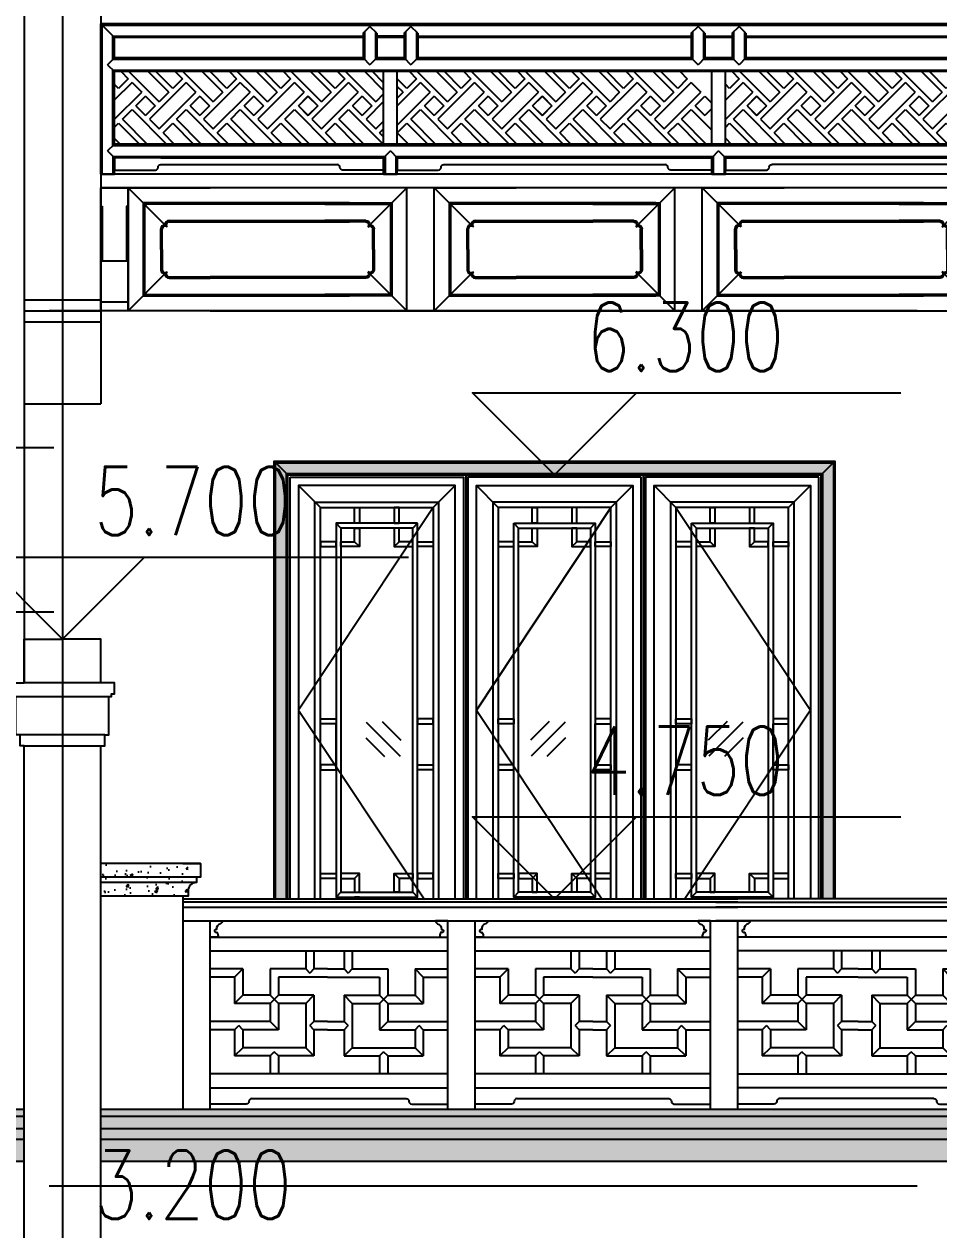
# Model space of a CAD drawing. Extents: x 296441 to 853063, y 459050 to 1117990.
# Drawn here: x 648758 to 652104, y 1086458 to 1090867 of the extents above; entities that cross this region are included whole.
import ezdxf
from ezdxf.xclip import XClip

# ---------------------------------------------------------------- set-up
doc = ezdxf.new("R2010")
doc.units = 0
doc.header["$LTSCALE"] = 1000
doc.header["$XCLIPFRAME"] = 0
for name, pattern in [('CENTER-1', [10, 6.25, -1.25, 1.25, -1.25]), ('CENTER2', [28.575, 19.05, -3.175, 3.175, -3.175]), ('E1-ELEV-S$0$HIDDEN2', [4.7625, 3.175, -1.5875])]:
    doc.linetypes.add(name, pattern=pattern)
for name, color, linetype in [('1.5铝板', 3, 'Continuous'), ('95', 95, 'Continuous'), ('B-ELEV-S02$0$A-ELEV-MEDM', 4, 'Continuous'), ('B-ELEV-S02$0$A-ELEV-THIN', 144, 'Continuous'), ('B-ELEV-S02$0$A-ELEV-THIN-GRAY', 252, 'Continuous'), ('B-ELEV-S02$0$！！！修改标记', 2, 'Continuous'), ('E1-ELEV-S$0$01-ELEV-ALL$0$A-ELEV-MEDM-HEVY', 2, 'Continuous'), ('E1-ELEV-S$0$A B-ELEV-S-zhongjiantao-1F$0$A-ELEV-MEDM-HEVY', 2, 'Continuous'), ('E1-ELEV-S$0$A-ELEV-HDDN', 161, 'E1-ELEV-S$0$HIDDEN2'), ('E1-ELEV-S$0$A-ELEV-HEVY', 2, 'Continuous'), ('E1-ELEV-S$0$A-ELEV-MEDM', 4, 'Continuous'), ('E1-ELEV-S$0$A-ELEV-THIN', 144, 'Continuous'), ('E1-ELEV-S$0$A-ELEV-THIN-GRAY', 252, 'Continuous'), ('E1-ELEV-S$0$A-ELEV-XTHIN', 5, 'Continuous'), ('E1-ELEV-S$0$WALL-TYPE-DETL-W$0$A-ELEV-MEDM', 4, 'Continuous'), ('E1-TEXT-S$0$A-ANNO-LEVL', 3, 'Continuous'), ('E1-TEXT-S$0$A-ANNO-LEVL-TEXT', 255, 'Continuous'), ('G-GRID', 8, 'CENTER2'), ('G-XREF', 2, 'Continuous'), ('ZT1_通用--填充---PM、LM、DY、JD', 8, 'Continuous'), ('主框线', 4, 'Continuous'), ('副框内口线', 6, 'Continuous'), ('花格栅', 6, 'Continuous'), ('铝合金花格条', 5, 'Continuous')]:
    doc.layers.add(name, color=color, linetype=linetype)
doc.styles.add('E1-TEXT-S$0$GOA_01_thin_0.75', font='romans.shx', dxfattribs={"width": 0.75, "bigfont": 'hzdx.shx'})

# ---------------------------------------------------------------- blocks, each defined once
blk = doc.blocks.new('*U1403')
at = {"layer": 'E1-ELEV-S$0$A-ELEV-HEVY'}
for p, q in [((140, 340), (-140, 340)), ((-140, 110), (140, 110))]:
    blk.add_line(p, q, dxfattribs=at)
for points in [[(-140, -2000), (-140, 110), (-155, 110), (-155, 150), (-170, 150), (-170, 290), (-180, 290), (-180, 300), (-190, 300), (-190, 340), (-140, 340), (-140, 500), (0, 500)], [(140, -2000), (140, 110), (155, 110), (155, 150), (170, 150), (170, 290), (180, 290), (180, 300), (190, 300), (190, 340), (140, 340), (140, 500), (0, 500)]]:
    blk.add_lwpolyline(points, dxfattribs=at)
at = {"layer": 'E1-ELEV-S$0$A-ELEV-XTHIN'}
for p, q in [((-170, 290), (170, 290)), ((155, 150), (-155, 150))]:
    blk.add_line(p, q, dxfattribs=at)
blk = doc.blocks.new('E1-ELEV-S$0$cxdg')
at = {"layer": 'E1-ELEV-S$0$01-ELEV-ALL$0$A-ELEV-MEDM-HEVY', "ltscale": 0.01}
blk.add_lwpolyline([(0, 0), (65, 0), (65, -50), (50, -50), (50, -70, 0.414214), (20, -100), (20, -120), (0, -120)], format="xyb", dxfattribs=at)
blk = doc.blocks.new('E1-ELEV-S$0$WALL-TYPE-DETL-W$0$石雕饰1A-E1')
at = {"layer": 'E1-ELEV-S$0$WALL-TYPE-DETL-W$0$A-ELEV-MEDM'}
blk.add_lwpolyline([(0, 130), (-97.2, 130, 0.322993), (-82.6, 106.9, -0.379189), (-51.1, 61.9, -1.529792), (-52.9, 38.9, 0.173833), (-64, 12, 0.297704), (-56.2, 0), (0, 0)], format="xyb", close=True, dxfattribs=at)
blk = doc.blocks.new('E1-ELEV-S$0$xfhbn')
at = {"layer": 'E1-ELEV-S$0$A-ELEV-MEDM'}
for p, q in [((-103, 770), (-1163, 770)), ((-103, 690), (-1163, 690)), ((-1163, 0), (-1163, 690)), ((-1063, 0), (-1063, 690)), ((-203, 130), (-203, 690)), ((-203, 0), (-203, 690)), ((-103, 0), (-103, 690)), ((-203, 630), (-1063, 630)), ((-203, 580), (-1063, 580)), ((-1063, 130), (-203, 130)), ((-203, 80), (-1063, 80))]:
    blk.add_line(p, q, dxfattribs=at)
at = {"layer": 'E1-ELEV-S$0$A-ELEV-THIN', "ltscale": 0.1}
for p, q in [((-103, 740), (-1163, 740)), ((-713, 580), (-713, 514)), ((-683, 580), (-683, 514)), ((-583, 580), (-583, 514)), ((-553, 580), (-553, 514)), ((-943, 514), (-1063, 514)), ((-973, 484), (-943, 514)), ((-943, 514), (-943, 418)), ((-713, 514), (-843, 514)), ((-843, 514), (-843, 418)), ((-713, 514), (-698, 499)), ((-683, 514), (-698, 499)), ((-633, 514), (-683, 514)), ((-633, 514), (-583, 514)), ((-583, 514), (-568, 499)), ((-553, 514), (-568, 499)), ((-553, 514), (-423, 514)), ((-423, 514), (-423, 418)), ((-323, 514), (-203, 514)), ((-323, 514), (-323, 418)), ((-293, 484), (-323, 514)), ((-973, 484), (-1063, 484)), ((-973, 484), (-973, 388)), ((-633, 484), (-813, 484)), ((-633, 484), (-813, 484)), ((-813, 484), (-813, 418)), ((-633, 484), (-453, 484)), ((-633, 484), (-453, 484)), ((-453, 484), (-453, 418)), ((-293, 484), (-203, 484)), ((-293, 484), (-293, 388)), ((-943, 418), (-973, 388)), ((-843, 418), (-943, 418)), ((-843, 388), (-813, 418)), ((-843, 418), (-813, 388)), ((-683, 418), (-813, 418)), ((-713, 388), (-683, 418)), ((-683, 418), (-683, 322)), ((-583, 418), (-453, 418)), ((-583, 418), (-583, 322)), ((-553, 388), (-583, 418)), ((-423, 388), (-453, 418)), ((-423, 418), (-453, 388)), ((-423, 418), (-323, 418)), ((-323, 418), (-293, 388)), ((-843, 388), (-973, 388)), ((-843, 388), (-843, 322)), ((-713, 388), (-813, 388)), ((-813, 388), (-813, 292)), ((-713, 388), (-713, 226)), ((-553, 388), (-453, 388)), ((-553, 388), (-553, 226)), ((-453, 388), (-453, 292)), ((-423, 388), (-293, 388)), ((-423, 388), (-423, 322)), ((-843, 322), (-1063, 322)), ((-843, 322), (-813, 292)), ((-683, 322), (-698, 307)), ((-633, 322), (-683, 322)), ((-633, 322), (-683, 322)), ((-633, 322), (-583, 322)), ((-633, 322), (-583, 322)), ((-583, 322), (-568, 307)), ((-423, 322), (-453, 292)), ((-423, 322), (-203, 322)), ((-973, 292), (-1063, 292)), ((-973, 292), (-958, 307)), ((-973, 292), (-973, 196)), ((-943, 292), (-958, 307)), ((-813, 292), (-943, 292)), ((-943, 292), (-943, 226)), ((-683, 292), (-698, 307)), ((-633, 292), (-683, 292)), ((-633, 292), (-683, 292)), ((-683, 292), (-683, 196)), ((-633, 292), (-583, 292)), ((-633, 292), (-583, 292)), ((-583, 292), (-568, 307)), ((-583, 292), (-583, 196)), ((-453, 292), (-323, 292)), ((-323, 292), (-308, 307)), ((-323, 292), (-323, 226)), ((-293, 292), (-308, 307)), ((-293, 292), (-203, 292)), ((-293, 292), (-293, 196)), ((-973, 196), (-943, 226)), ((-713, 226), (-943, 226)), ((-713, 226), (-683, 196)), ((-553, 226), (-583, 196)), ((-553, 226), (-323, 226)), ((-293, 196), (-323, 226)), ((-843, 196), (-973, 196)), ((-843, 196), (-828, 211)), ((-843, 196), (-843, 130)), ((-813, 196), (-828, 211)), ((-683, 196), (-813, 196)), ((-813, 196), (-813, 130)), ((-583, 196), (-453, 196)), ((-453, 196), (-438, 211)), ((-453, 196), (-453, 130)), ((-423, 196), (-438, 211)), ((-423, 196), (-293, 196)), ((-423, 196), (-423, 130)), ((-355.5, 40), (-910.5, 40))]:
    blk.add_line(p, q, dxfattribs=at)
for points in [[(-910.5, 40, 0.414214), (-920.5, 30, -0.414214), (-930.5, 20), (-1063, 20), (-1063, 80)], [(-355.5, 40, -0.414214), (-345.5, 30, 0.414214), (-335.5, 20), (-203, 20), (-203, 80)]]:
    blk.add_lwpolyline(points, format="xyb", dxfattribs=at)
at = {"layer": 'E1-ELEV-S$0$A-ELEV-THIN-GRAY'}
blk.add_line((-1163, 757.8), (-103, 757.8), dxfattribs=at)
at = {"layer": 'E1-ELEV-S$0$WALL-TYPE-DETL-W$0$A-ELEV-MEDM', "yscale": 0.4615384615384616, "zscale": 0.4615384615384616}
for p, xscale in [((-1063, 630), -0.4615384615384616), ((-203, 630), 0.4615384615384616)]:
    blk.add_blockref('E1-ELEV-S$0$WALL-TYPE-DETL-W$0$石雕饰1A-E1', p, dxfattribs=dict(at, xscale=xscale))
blk = doc.blocks.new('*U1715')
at = {"layer": 'E1-ELEV-S$0$A-ELEV-MEDM'}
for p, q in [((-93, 770), (-1163, 770)), ((-93, 690), (-1163, 690)), ((-1163, 0), (-1163, 690)), ((-1063, 0), (-1063, 690)), ((-193, 130), (-193, 690)), ((-193, 0), (-193, 690)), ((-93, 0), (-93, 690)), ((-193, 630), (-1063, 630)), ((-193, 580), (-1063, 580)), ((-1063, 130), (-193, 130)), ((-193, 80), (-1063, 80))]:
    blk.add_line(p, q, dxfattribs=at)
at = {"layer": 'E1-ELEV-S$0$A-ELEV-THIN', "ltscale": 0.1}
for p, q in [((-93, 740), (-1163, 740)), ((-713, 580), (-713, 514)), ((-683, 580), (-683, 514)), ((-573, 580), (-573, 514)), ((-543, 580), (-543, 514)), ((-943, 514), (-1063, 514)), ((-973, 484), (-943, 514)), ((-943, 514), (-943, 418)), ((-713, 514), (-843, 514)), ((-843, 514), (-843, 418)), ((-713, 514), (-698, 499)), ((-683, 514), (-698, 499)), ((-623, 514), (-683, 514)), ((-623, 514), (-573, 514)), ((-573, 514), (-558, 499)), ((-543, 514), (-558, 499)), ((-543, 514), (-413, 514)), ((-413, 514), (-413, 418)), ((-313, 514), (-193, 514)), ((-313, 514), (-313, 418)), ((-283, 484), (-313, 514)), ((-973, 484), (-1063, 484)), ((-973, 484), (-973, 388)), ((-623, 484), (-813, 484)), ((-623, 484), (-813, 484)), ((-813, 484), (-813, 418)), ((-623, 484), (-443, 484)), ((-623, 484), (-443, 484)), ((-443, 484), (-443, 418)), ((-283, 484), (-193, 484)), ((-283, 484), (-283, 388)), ((-943, 418), (-973, 388)), ((-843, 418), (-943, 418)), ((-843, 388), (-813, 418)), ((-843, 418), (-813, 388)), ((-683, 418), (-813, 418)), ((-713, 388), (-683, 418)), ((-683, 418), (-683, 322)), ((-573, 418), (-443, 418)), ((-573, 418), (-573, 322)), ((-543, 388), (-573, 418)), ((-413, 388), (-443, 418)), ((-413, 418), (-443, 388)), ((-413, 418), (-313, 418)), ((-313, 418), (-283, 388)), ((-843, 388), (-973, 388)), ((-843, 388), (-843, 322)), ((-713, 388), (-813, 388)), ((-813, 388), (-813, 292)), ((-713, 388), (-713, 226)), ((-543, 388), (-443, 388)), ((-543, 388), (-543, 226)), ((-443, 388), (-443, 292)), ((-413, 388), (-283, 388)), ((-413, 388), (-413, 322)), ((-843, 322), (-1063, 322)), ((-843, 322), (-813, 292)), ((-683, 322), (-698, 307)), ((-623, 322), (-683, 322)), ((-623, 322), (-683, 322)), ((-623, 322), (-573, 322)), ((-623, 322), (-573, 322)), ((-573, 322), (-558, 307)), ((-413, 322), (-443, 292)), ((-413, 322), (-193, 322)), ((-973, 292), (-1063, 292)), ((-973, 292), (-958, 307)), ((-973, 292), (-973, 196)), ((-943, 292), (-958, 307)), ((-813, 292), (-943, 292)), ((-943, 292), (-943, 226)), ((-683, 292), (-698, 307)), ((-623, 292), (-683, 292)), ((-623, 292), (-683, 292)), ((-683, 292), (-683, 196)), ((-623, 292), (-573, 292)), ((-623, 292), (-573, 292)), ((-573, 292), (-558, 307)), ((-573, 292), (-573, 196)), ((-443, 292), (-313, 292)), ((-313, 292), (-298, 307)), ((-313, 292), (-313, 226)), ((-283, 292), (-298, 307)), ((-283, 292), (-193, 292)), ((-283, 292), (-283, 196)), ((-973, 196), (-943, 226)), ((-713, 226), (-943, 226)), ((-713, 226), (-683, 196)), ((-543, 226), (-573, 196)), ((-543, 226), (-313, 226)), ((-283, 196), (-313, 226)), ((-843, 196), (-973, 196)), ((-843, 196), (-828, 211)), ((-843, 196), (-843, 130)), ((-813, 196), (-828, 211)), ((-683, 196), (-813, 196)), ((-813, 196), (-813, 130)), ((-573, 196), (-443, 196)), ((-443, 196), (-428, 211)), ((-443, 196), (-443, 130)), ((-413, 196), (-428, 211)), ((-413, 196), (-283, 196)), ((-413, 196), (-413, 130)), ((-345.5, 40), (-910.5, 40))]:
    blk.add_line(p, q, dxfattribs=at)
for points in [[(-910.5, 40, 0.414214), (-920.5, 30, -0.414214), (-930.5, 20), (-1063, 20), (-1063, 80)], [(-345.5, 40, -0.414214), (-335.5, 30, 0.414214), (-325.5, 20), (-193, 20), (-193, 80)]]:
    blk.add_lwpolyline(points, format="xyb", dxfattribs=at)
at = {"layer": 'E1-ELEV-S$0$A-ELEV-THIN-GRAY'}
blk.add_line((-1163, 757.8), (-93, 757.8), dxfattribs=at)
at = {"layer": 'E1-ELEV-S$0$WALL-TYPE-DETL-W$0$A-ELEV-MEDM', "yscale": 0.4615384615384616, "zscale": 0.4615384615384616}
for p, xscale in [((-1063, 630), -0.4615384615384616), ((-193, 630), 0.4615384615384616)]:
    blk.add_blockref('E1-ELEV-S$0$WALL-TYPE-DETL-W$0$石雕饰1A-E1', p, dxfattribs=dict(at, xscale=xscale))
blk = doc.blocks.new('*U1714')
at = {"layer": 'E1-ELEV-S$0$A-ELEV-MEDM'}
for p, q in [((-93, 770), (-1163, 770)), ((-93, 690), (-1163, 690)), ((-1163, 0), (-1163, 690)), ((-1063, 0), (-1063, 690)), ((-193, 130), (-193, 690)), ((-193, 0), (-193, 690)), ((-93, 0), (-93, 690)), ((-193, 630), (-1063, 630)), ((-193, 580), (-1063, 580)), ((-1063, 130), (-193, 130)), ((-193, 80), (-1063, 80))]:
    blk.add_line(p, q, dxfattribs=at)
at = {"layer": 'E1-ELEV-S$0$A-ELEV-THIN', "ltscale": 0.1}
for p, q in [((-93, 740), (-1163, 740)), ((-713, 580), (-713, 514)), ((-683, 580), (-683, 514)), ((-573, 580), (-573, 514)), ((-543, 580), (-543, 514)), ((-943, 514), (-1063, 514)), ((-973, 484), (-943, 514)), ((-943, 514), (-943, 418)), ((-713, 514), (-843, 514)), ((-843, 514), (-843, 418)), ((-713, 514), (-698, 499)), ((-683, 514), (-698, 499)), ((-623, 514), (-683, 514)), ((-623, 514), (-573, 514)), ((-573, 514), (-558, 499)), ((-543, 514), (-558, 499)), ((-543, 514), (-413, 514)), ((-413, 514), (-413, 418)), ((-313, 514), (-193, 514)), ((-313, 514), (-313, 418)), ((-283, 484), (-313, 514)), ((-973, 484), (-1063, 484)), ((-973, 484), (-973, 388)), ((-623, 484), (-813, 484)), ((-623, 484), (-813, 484)), ((-813, 484), (-813, 418)), ((-623, 484), (-443, 484)), ((-623, 484), (-443, 484)), ((-443, 484), (-443, 418)), ((-283, 484), (-193, 484)), ((-283, 484), (-283, 388)), ((-943, 418), (-973, 388)), ((-843, 418), (-943, 418)), ((-843, 388), (-813, 418)), ((-843, 418), (-813, 388)), ((-683, 418), (-813, 418)), ((-713, 388), (-683, 418)), ((-683, 418), (-683, 322)), ((-573, 418), (-443, 418)), ((-573, 418), (-573, 322)), ((-543, 388), (-573, 418)), ((-413, 388), (-443, 418)), ((-413, 418), (-443, 388)), ((-413, 418), (-313, 418)), ((-313, 418), (-283, 388)), ((-843, 388), (-973, 388)), ((-843, 388), (-843, 322)), ((-713, 388), (-813, 388)), ((-813, 388), (-813, 292)), ((-713, 388), (-713, 226)), ((-543, 388), (-443, 388)), ((-543, 388), (-543, 226)), ((-443, 388), (-443, 292)), ((-413, 388), (-283, 388)), ((-413, 388), (-413, 322)), ((-843, 322), (-1063, 322)), ((-843, 322), (-813, 292)), ((-683, 322), (-698, 307)), ((-623, 322), (-683, 322)), ((-623, 322), (-683, 322)), ((-623, 322), (-573, 322)), ((-623, 322), (-573, 322)), ((-573, 322), (-558, 307)), ((-413, 322), (-443, 292)), ((-413, 322), (-193, 322)), ((-973, 292), (-1063, 292)), ((-973, 292), (-958, 307)), ((-973, 292), (-973, 196)), ((-943, 292), (-958, 307)), ((-813, 292), (-943, 292)), ((-943, 292), (-943, 226)), ((-683, 292), (-698, 307)), ((-623, 292), (-683, 292)), ((-623, 292), (-683, 292)), ((-683, 292), (-683, 196)), ((-623, 292), (-573, 292)), ((-623, 292), (-573, 292)), ((-573, 292), (-558, 307)), ((-573, 292), (-573, 196)), ((-443, 292), (-313, 292)), ((-313, 292), (-298, 307)), ((-313, 292), (-313, 226)), ((-283, 292), (-298, 307)), ((-283, 292), (-193, 292)), ((-283, 292), (-283, 196)), ((-973, 196), (-943, 226)), ((-713, 226), (-943, 226)), ((-713, 226), (-683, 196)), ((-543, 226), (-573, 196)), ((-543, 226), (-313, 226)), ((-283, 196), (-313, 226)), ((-843, 196), (-973, 196)), ((-843, 196), (-828, 211)), ((-843, 196), (-843, 130)), ((-813, 196), (-828, 211)), ((-683, 196), (-813, 196)), ((-813, 196), (-813, 130)), ((-573, 196), (-443, 196)), ((-443, 196), (-428, 211)), ((-443, 196), (-443, 130)), ((-413, 196), (-428, 211)), ((-413, 196), (-283, 196)), ((-413, 196), (-413, 130)), ((-345.5, 40), (-910.5, 40))]:
    blk.add_line(p, q, dxfattribs=at)
for points in [[(-910.5, 40, 0.414214), (-920.5, 30, -0.414214), (-930.5, 20), (-1063, 20), (-1063, 80)], [(-345.5, 40, -0.414214), (-335.5, 30, 0.414214), (-325.5, 20), (-193, 20), (-193, 80)]]:
    blk.add_lwpolyline(points, format="xyb", dxfattribs=at)
at = {"layer": 'E1-ELEV-S$0$A-ELEV-THIN-GRAY'}
blk.add_line((-1163, 757.8), (-93, 757.8), dxfattribs=at)
at = {"layer": 'E1-ELEV-S$0$WALL-TYPE-DETL-W$0$A-ELEV-MEDM', "yscale": 0.4615384615384616, "zscale": 0.4615384615384616}
for p, xscale in [((-1063, 630), -0.4615384615384616), ((-193, 630), 0.4615384615384616)]:
    blk.add_blockref('E1-ELEV-S$0$WALL-TYPE-DETL-W$0$石雕饰1A-E1', p, dxfattribs=dict(at, xscale=xscale))
blk = doc.blocks.new('E1-ELEV-S$0$花饰1-E')
at = {"layer": 'E1-ELEV-S$0$A-ELEV-THIN'}
for p, q in [((-166, 265), (-55.1, 154.1)), ((-19.8, 189.5), (-95.3, 265)), ((-5.6, 203.6), (-67, 265)), ((3.7, 265), (29.7, 239)), ((43.8, 224.9), (-90.5, 90.5)), ((29.7, 239), (-5.6, 203.6)), ((43.8, 224.9), (79.2, 189.5)), ((-55.1, 55.1), (79.2, 189.5)), ((-19.8, 189.5), (-55.1, 154.1)), ((-104.6, 175.4), (-140, 140)), ((-140, 140), (-104.6, 104.6)), ((-104.6, 175.4), (-69.3, 140)), ((-69.3, 140), (-104.6, 104.6)), ((58, 140), (93.3, 175.4)), ((58, 140), (93.3, 104.6)), ((93.3, 175.4), (128.7, 140)), ((128.7, 140), (93.3, 104.6)), ((-90.5, 90.5), (-55.1, 55.1)), ((8.5, 90.5), (43.8, 125.9)), ((8.5, 90.5), (99, 0)), ((43.8, 125.9), (169.7, 0)), ((-41, 41), (-5.6, 76.4)), ((-5.6, 76.4), (70.7, 0)), ((-41, 41), (0, 0))]:
    blk.add_line(p, q, dxfattribs=at)
blk = doc.blocks.new('E1-ELEV-S$0$芽头1-E')
at = {"layer": 'E1-ELEV-S$0$A-ELEV-THIN'}
blk.add_lwpolyline([(170, 50), (0, 50), (0, 5), (150, 5, 0.414214), (160, 15, -0.414214), (170, 25)], format="xyb", dxfattribs=at)
blk = doc.blocks.new('E1-ELEV-S$0$结子2-E1')
at = {"layer": 'E1-ELEV-S$0$A-ELEV-MEDM'}
for p, q in [((-25, 115), (-25, 25)), ((25, 115), (25, 25))]:
    blk.add_line(p, q, dxfattribs=at)
at = {"layer": 'E1-ELEV-S$0$A-ELEV-THIN-GRAY', "color": 8}
for p, q in [((-25, 115), (0, 140)), ((25, 115), (0, 140)), ((-20, 120), (-20, 20)), ((20, 120), (20, 20)), ((-25, 25), (0, 0)), ((25, 25), (0, 0))]:
    blk.add_line(p, q, dxfattribs=at)
blk = doc.blocks.new('E1-ELEV-S$0$小脚1-E1')
at = {"layer": 'E1-ELEV-S$0$A-ELEV-MEDM'}
for p, q in [((-25, -85), (-25, -25)), ((25, -85), (25, -25)), ((-25, -85), (25, -85))]:
    blk.add_line(p, q, dxfattribs=at)
at = {"layer": 'E1-ELEV-S$0$A-ELEV-THIN-GRAY', "ltscale": 0.1}
for p, q in [((0, 0), (-25, -25)), ((0, 0), (25, -25)), ((-20, -20), (-20, -85)), ((20, -20), (20, -85))]:
    blk.add_line(p, q, dxfattribs=at)
blk = doc.blocks.new('E1-ELEV-S$0$cfd')
at = {"layer": 'E1-ELEV-S$0$A-ELEV-HEVY', "ltscale": 0.1}
for p, q in [((0, 500), (-3320, 500)), ((0, 450), (-3320, 450))]:
    blk.add_line(p, q, dxfattribs=at)
at = {"layer": 'E1-ELEV-S$0$A-ELEV-MEDM'}
for p, q in [((-3320, 500), (-3320, 1050)), ((0, 1050), (-3320, 1050)), ((0, 500), (0, 1050)), ((-3270, 965), (-3270, 1000)), ((-2360, 1000), (-3270, 1000)), ((-3270, 925), (-3270, 1000)), ((-2480, 1000), (-2580, 1000)), ((-2210, 1000), (-2310, 1000)), ((-1160, 1000), (-2160, 1000)), ((-1010, 1000), (-1110, 1000)), ((-50, 1000), (-960, 1000)), ((-50, 925), (-50, 1000)), ((-2360, 925), (-3270, 925)), ((-2210, 925), (-2310, 925)), ((-1160, 925), (-2160, 925)), ((-1010, 925), (-1110, 925)), ((-1010, 925), (-1110, 925)), ((-50, 925), (-960, 925)), ((-50, 875), (-3270, 875)), ((-3270, 610), (-3270, 875)), ((-2285, 610), (-2285, 875)), ((-2235, 610), (-2235, 875)), ((-1085, 610), (-1085, 875)), ((-1035, 610), (-1035, 875)), ((-50, 610), (-50, 875)), ((-50, 610), (-3270, 610)), ((-2285, 560), (-3270, 560)), ((-3270, 500), (-3270, 560)), ((-2235, 560), (-1085, 560)), ((-1035, 560), (-50, 560)), ((-50, 500), (-50, 560)), ((-3320, 500), (-3270, 500)), ((-3270, 500), (-3320, 500)), ((-50, 500), (0, 500))]:
    blk.add_line(p, q, dxfattribs=at)
at = {"layer": 'E1-ELEV-S$0$A-ELEV-THIN'}
for p, q in [((-3100, 560), (-2455, 560)), ((-3100, 535), (-2455, 535)), ((-2065, 560), (-1255, 560)), ((-2065, 535), (-1255, 535)), ((-865, 560), (-220, 560)), ((-220, 535), (-865, 535))]:
    blk.add_line(p, q, dxfattribs=at)
at = {"layer": 'E1-ELEV-S$0$A-ELEV-THIN-GRAY', "ltscale": 0.1}
for p, q in [((-3320, 1050), (-3270, 1000)), ((-3315, 1045), (-5, 1045)), ((-3315, 500), (-3315, 1045)), ((0, 1050), (-50, 1000)), ((-5, 500), (-5, 1045)), ((-3275, 1005), (-2355, 1005)), ((-3275, 967), (-3275, 1005)), ((-3275, 920), (-3275, 1005)), ((-2585, 1005), (-2475, 1005)), ((-2210, 1005), (-2310, 1005)), ((-2165, 1005), (-1155, 1005)), ((-1115, 1005), (-1005, 1005)), ((-965, 1005), (-45, 1005)), ((-45, 920), (-45, 1005)), ((-3295, 900), (-3270, 925)), ((-3295, 900), (-3270, 875)), ((-3275, 920), (-2355, 920)), ((-2315, 920), (-2205, 920)), ((-2165, 920), (-1155, 920)), ((-1115, 920), (-1005, 920)), ((-1115, 920), (-1005, 920)), ((-965, 920), (-45, 920)), ((-25, 900), (-50, 925)), ((-25, 900), (-50, 875)), ((-3275, 880), (-45, 880)), ((-3275, 605), (-3275, 880)), ((-45, 605), (-45, 880)), ((-3295, 585), (-3270, 610)), ((-3295, 585), (-3270, 560)), ((-3275, 605), (-45, 605)), ((-25, 585), (-50, 610)), ((-25, 585), (-50, 560)), ((-3275, 565), (-2280, 565)), ((-3275, 565), (-3275, 500)), ((-2240, 565), (-1080, 565)), ((-1040, 565), (-45, 565)), ((-45, 565), (-45, 500))]:
    blk.add_line(p, q, dxfattribs=at)
at = {"rotation": 359.9999999999999}
for name, p in [('E1-ELEV-S$0$结子2-E1', (-2335, 900)), ('E1-ELEV-S$0$结子2-E1', (-2185, 900)), ('E1-ELEV-S$0$结子2-E1', (-1135, 900)), ('E1-ELEV-S$0$结子2-E1', (-985, 900)), ('E1-ELEV-S$0$小脚1-E1', (-2260, 585)), ('E1-ELEV-S$0$小脚1-E1', (-1060, 585))]:
    blk.add_blockref(name, p, dxfattribs=at)
at = {"layer": 'E1-ELEV-S$0$A-ELEV-THIN'}
ref = blk.add_blockref('E1-ELEV-S$0$花饰1-E', (-3249, 610), dxfattribs=dict(at, rotation=359.9999999999999))
XClip(ref).set_block_clipping_path([(-21.0499277483, -0.0000000022), (316.7961442263, 264.9999999956)])
at = {"layer": 'E1-ELEV-S$0$A-ELEV-THIN', "rotation": 359.9999999999999}
for name, p in [('E1-ELEV-S$0$花饰1-E', (-3051, 610)), ('E1-ELEV-S$0$花饰1-E', (-2853, 610)), ('E1-ELEV-S$0$花饰1-E', (-2655, 610)), ('E1-ELEV-S$0$花饰1-E', (-2457, 610)), ('E1-ELEV-S$0$花饰1-E', (-1996, 610)), ('E1-ELEV-S$0$花饰1-E', (-1798, 610)), ('E1-ELEV-S$0$花饰1-E', (-1600, 610)), ('E1-ELEV-S$0$花饰1-E', (-1402, 610)), ('E1-ELEV-S$0$花饰1-E', (-816, 610)), ('E1-ELEV-S$0$花饰1-E', (-618, 610)), ('E1-ELEV-S$0$花饰1-E', (-420, 610)), ('E1-ELEV-S$0$花饰1-E', (-222, 610)), ('E1-ELEV-S$0$芽头1-E', (-3270, 510)), ('E1-ELEV-S$0$芽头1-E', (-2235, 510)), ('E1-ELEV-S$0$芽头1-E', (-1035, 510))]:
    blk.add_blockref(name, p, dxfattribs=at)
at = {"layer": 'E1-ELEV-S$0$A-ELEV-THIN'}
ref = blk.add_blockref('E1-ELEV-S$0$花饰1-E', (-2259, 610), dxfattribs=dict(at, rotation=359.9999999999999))
XClip(ref).set_block_clipping_path([(-1010.9994214097, 0.0000000015), (-25.9994214418, 264.9999999937)])
ref = blk.add_blockref('E1-ELEV-S$0$花饰1-E', (-2194, 610), dxfattribs=dict(at, rotation=359.9999999999999))
XClip(ref).set_block_clipping_path([(-41.0050506348, -0.0000000006), (466.6904755828, 264.9999999997)])
ref = blk.add_blockref('E1-ELEV-S$0$花饰1-E', (-1204, 610), dxfattribs=dict(at, rotation=359.9999999999999))
XClip(ref).set_block_clipping_path([(-1030.9545442977, 0.0000000077), (119.0454556955, 265.0000000039)])
ref = blk.add_blockref('E1-ELEV-S$0$花饰1-E', (-1014, 610), dxfattribs=dict(at, rotation=359.9999999999999))
XClip(ref).set_block_clipping_path([(-21.0499277483, -0.0000000022), (316.7961442263, 264.9999999956)])
ref = blk.add_blockref('E1-ELEV-S$0$花饰1-E', (-24, 610), dxfattribs=dict(at, rotation=359.9999999999999))
XClip(ref).set_block_clipping_path([(-1010.9994214097, 0.0000000015), (-25.9994214418, 264.9999999937)])
at = {"layer": 'E1-ELEV-S$0$A-ELEV-THIN', "xscale": -1, "rotation": 359.9999999999999}
for p in [(-2285, 510), (-1085, 510), (-50, 510)]:
    blk.add_blockref('E1-ELEV-S$0$芽头1-E', p, dxfattribs=at)
blk = doc.blocks.new('B-ELEV-S02$0$镶板450-E')
at = {"layer": 'B-ELEV-S02$0$A-ELEV-MEDM'}
blk.add_lwpolyline([(300, 0), (0, 0), (0, 450), (300, 450)], dxfattribs=at)
at = {"layer": 'B-ELEV-S02$0$A-ELEV-THIN'}
blk.add_lwpolyline([(300, 390), (60, 390), (60, 60), (300, 60)], dxfattribs=at)
at = {"layer": 'B-ELEV-S02$0$A-ELEV-THIN', "ltscale": 0.1}
for points in [[(150, 325), (300, 325)], [(125, 225), (125, 300)], [(125, 225), (125, 150)], [(150, 125), (300, 125)]]:
    blk.add_lwpolyline(points, dxfattribs=at)
for centre, start, end in [((135.5, 299.6), 43.2913, 177.9571), ((150.3, 314.5), 91.7994, 226.9566), ((135.5, 150.4), 182.0429, 316.7087), ((150.3, 135.5), 133.0434, 268.2006)]:
    blk.add_arc(centre, 10.5, start, end, dxfattribs=at)
at = {"layer": 'B-ELEV-S02$0$A-ELEV-THIN-GRAY', "ltscale": 0.1}
for p, q in [((135, 315), (0, 450)), ((135, 135), (0, 0))]:
    blk.add_line(p, q, dxfattribs=at)
for points in [[(300, 395), (55, 395), (55, 55), (300, 55)], [(150, 330), (300, 330)], [(120, 225), (120, 300)], [(120, 225), (120, 150)], [(150, 120), (300, 120)]]:
    blk.add_lwpolyline(points, dxfattribs=at)
for centre, start, end in [((135, 300), 90, 180), ((150, 315), 90, 180), ((135, 150), 180, 270), ((150, 135), 180, 270)]:
    blk.add_arc(centre, 15, start, end, dxfattribs=at)
blk = doc.blocks.new('B-ELEV-S02$0$木牛腿1-E2')
at = {"layer": 'B-ELEV-S02$0$A-ELEV-MEDM'}
blk.add_lwpolyline([(0, 450), (100, 450), (100, 0), (0, 0)], close=True, dxfattribs=at)
at = {"layer": 'B-ELEV-S02$0$A-ELEV-THIN'}
for p, q in [((0, 382.6), (5, 382.6)), ((5, 382.6), (5, 183)), ((100, 382.6), (95, 382.6)), ((95, 382.6), (95, 183)), ((0, 183), (100, 183)), ((0, 33), (100, 33))]:
    blk.add_line(p, q, dxfattribs=at)
blk = doc.blocks.new('20200320111941')
at = {"layer": 'B-ELEV-S02$0$A-ELEV-MEDM'}
for p, q in [((400, -450), (3320, -450)), ((1519.4, -450), (2030, -450)), ((2499.4, -450), (3010, -450))]:
    blk.add_line(p, q, dxfattribs=at)
at = {"layer": 'B-ELEV-S02$0$A-ELEV-THIN'}
for p, q in [((910.6, -60), (400.6, -60)), ((2030, -60), (1520, -60)), ((3010, -60), (2500, -60)), ((400.6, -390), (910.6, -390)), ((1520, -390), (2030, -390)), ((2500, -390), (3010, -390))]:
    blk.add_line(p, q, dxfattribs=at)
at = {"layer": 'B-ELEV-S02$0$A-ELEV-THIN', "ltscale": 0.1}
for p, q in [((400.6, -125), (910.6, -125)), ((1520, -125), (1800, -125)), ((2500, -125), (3010, -125)), ((910.6, -325), (400.6, -325)), ((1800, -325), (1520, -325)), ((3010, -325), (2500, -325))]:
    blk.add_line(p, q, dxfattribs=at)
at = {"layer": 'B-ELEV-S02$0$A-ELEV-THIN-GRAY', "ltscale": 0.1}
for p, q in [((910.6, -55), (400.6, -55)), ((2030, -55), (1520, -55)), ((3010, -55), (2500, -55)), ((400.6, -120), (910.6, -120)), ((1520, -120), (1800, -120)), ((2500, -120), (3010, -120)), ((910.6, -330), (400.6, -330)), ((1800, -330), (1520, -330)), ((3010, -330), (2500, -330)), ((400.6, -395), (910.6, -395)), ((1520, -395), (2030, -395)), ((2500, -395), (3010, -395))]:
    blk.add_line(p, q, dxfattribs=at)
at = {"layer": 'B-ELEV-S02$0$A-ELEV-MEDM'}
blk.add_blockref('B-ELEV-S02$0$木牛腿1-E2', (0, -450), dxfattribs=at)
at = {"layer": 'B-ELEV-S02$0$A-ELEV-MEDM', "extrusion": (0, 0, -1), "zscale": -1}
blk.add_blockref('B-ELEV-S02$0$木牛腿1-E2', (-3320, -450), dxfattribs=at)
at = {"layer": 'B-ELEV-S02$0$！！！修改标记'}
for p in [(100, -450), (1220, -450), (2200, -450)]:
    blk.add_blockref('B-ELEV-S02$0$镶板450-E', p, dxfattribs=at)
at = {"layer": 'B-ELEV-S02$0$！！！修改标记', "extrusion": (0, 0, -1), "zscale": -1}
for p in [(-1120, -450), (-2100, -450), (-3220, -450)]:
    blk.add_blockref('B-ELEV-S02$0$镶板450-E', p, dxfattribs=at)
blk = doc.blocks.new('单层玻璃')
at = {"layer": '95'}
for p, q in [((-1.217, -0.085), (0.085, 1.217)), ((-1.183, -1.183), (1.183, 1.183)), ((-0.085, -1.217), (1.217, 0.085))]:
    blk.add_line(p, q, dxfattribs=at)
blk = doc.blocks.new('*U2022')
at = {"color": 8}
for p, q in [((58, -58), (8, -8)), ((592, -58), (642, -8)), ((58, -411), (39, -430)), ((592, -411), (611, -430)), ((118.8, -549.8), (39, -470)), ((531.2, -549.8), (611, -470)), ((118.8, -2031.2), (39, -2111)), ((531.2, -2031.2), (611, -2111))]:
    blk.add_line(p, q, dxfattribs=at)
for points in [[(611, -430), (611, -470), (39, -470), (39, -430)], [(39, -470), (611, -470), (611, -2111), (39, -2111)]]:
    blk.add_lwpolyline(points, close=True)
at = {"color": 2, "ltscale": 250}
blk.add_lwpolyline([(531.2, -549.8), (118.8, -549.8), (118.8, -2031.2), (531.2, -2031.2)], close=True, dxfattribs=at)
at = {"layer": '1.5铝板', "ltscale": 250}
for points in [[(611, -430), (39, -430), (39, -39), (611, -39)], [(592, -411), (58, -411), (58, -58), (592, -58)]]:
    blk.add_lwpolyline(points, close=True, dxfattribs=at)
at = {"layer": '主框线'}
blk.add_lwpolyline([(8, -2142), (642, -2142), (642, -8), (8, -8)], close=True, dxfattribs=at)
at = {"layer": '副框内口线', "linetype": 'CENTER-1', "ltscale": 40}
blk.add_lwpolyline([(0, -2150), (650, -2150), (650, 0), (0, 0)], close=True, dxfattribs=at)
at = {"layer": '花格栅', "color": 6, "ltscale": 250}
blk.add_lwpolyline([(551.2, -529.8), (98.8, -529.8), (98.8, -2051.2), (551.2, -2051.2)], close=True, dxfattribs=at)
at = {"layer": '铝合金花格条'}
for p, q in [((175.8, -1090.5), (175.8, -1240.5)), ((474.2, -1090.5), (474.2, -1240.5))]:
    blk.add_line(p, q, dxfattribs=at)
for points in [[(183, -58), (201, -58), (201, -115), (183, -115)], [(467, -58), (449, -58), (449, -115), (467, -115)], [(535, -115), (535, -354), (115, -354), (115, -115)], [(517, -133), (517, -336), (133, -336), (133, -133)], [(58, -183), (58, -201), (115, -201), (115, -183)], [(592, -183), (592, -201), (535, -201), (535, -183)], [(58, -286), (58, -268), (115, -268), (115, -286)], [(592, -286), (592, -268), (535, -268), (535, -286)], [(183, -411), (201, -411), (201, -354), (183, -354)], [(467, -411), (449, -411), (449, -354), (467, -354)], [(243.8, -549.8), (261.8, -549.8), (261.8, -606.8), (243.8, -606.8)], [(406.2, -549.8), (388.2, -549.8), (388.2, -606.8), (406.2, -606.8)], [(474.2, -1974.2), (175.8, -1974.2), (175.8, -606.8), (474.2, -606.8)], [(456.2, -1956.2), (193.8, -1956.2), (193.8, -624.8), (456.2, -624.8)], [(118.8, -674.8), (118.8, -692.8), (175.8, -692.8), (175.8, -674.8)], [(531.2, -674.8), (531.2, -692.8), (474.2, -692.8), (474.2, -674.8)], [(175.8, -1090.5), (118.8, -1090.5), (118.8, -1072.5), (175.8, -1072.5)], [(474.2, -1090.5), (531.2, -1090.5), (531.2, -1072.5), (474.2, -1072.5)], [(175.8, -1240.5), (118.8, -1240.5), (118.8, -1258.5), (175.8, -1258.5)], [(474.2, -1240.5), (531.2, -1240.5), (531.2, -1258.5), (474.2, -1258.5)], [(118.8, -1906.2), (118.8, -1888.2), (175.8, -1888.2), (175.8, -1906.2)], [(531.2, -1906.2), (531.2, -1888.2), (474.2, -1888.2), (474.2, -1906.2)], [(243.8, -2031.2), (261.8, -2031.2), (261.8, -1974.2), (243.8, -1974.2)], [(406.2, -2031.2), (388.2, -2031.2), (388.2, -1974.2), (406.2, -1974.2)]]:
    blk.add_lwpolyline(points, close=True, dxfattribs=at)
for points in [[(133, -133), (115, -115)], [(517, -133), (535, -115)], [(201, -201), (183, -183), (133, -183), (133, -201), (201, -201), (201, -133), (183, -133), (183, -183)], [(449, -201), (467, -183), (517, -183), (517, -201), (449, -201), (449, -133), (467, -133), (467, -183)], [(201, -268), (183, -286), (133, -286), (133, -268), (201, -268), (201, -336), (183, -336), (183, -286)], [(449, -268), (467, -286), (517, -286), (517, -268), (449, -268), (449, -336), (467, -336), (467, -286)], [(133, -336), (115, -354)], [(517, -336), (535, -354)], [(193.8, -624.8), (175.8, -606.8)], [(456.2, -624.8), (474.2, -606.8)], [(261.8, -692.8), (243.8, -674.8), (243.8, -624.8), (261.8, -624.8), (261.8, -692.8), (193.8, -692.8), (193.8, -674.8), (243.8, -674.8)], [(388.2, -692.8), (406.2, -674.8), (406.2, -624.8), (388.2, -624.8), (388.2, -692.8), (456.2, -692.8), (456.2, -674.8), (406.2, -674.8)], [(261.8, -1888.2), (243.8, -1906.2), (243.8, -1956.2), (261.8, -1956.2), (261.8, -1888.2), (193.8, -1888.2), (193.8, -1906.2), (243.8, -1906.2)], [(388.2, -1888.2), (406.2, -1906.2), (406.2, -1956.2), (388.2, -1956.2), (388.2, -1888.2), (456.2, -1888.2), (456.2, -1906.2), (406.2, -1906.2)], [(193.8, -1956.2), (175.8, -1974.2)], [(456.2, -1956.2), (474.2, -1974.2)]]:
    blk.add_lwpolyline(points, dxfattribs=at)
at = {"xscale": 52.5, "yscale": 52.5, "zscale": 52.5}
for p in [(348.6, -288.5), (348.6, -1184.5)]:
    blk.add_blockref('单层玻璃', p, dxfattribs=at)
blk = doc.blocks.new('20200401092819')
at = {"ltscale": 1000}
blk.add_lwpolyline([(0, -2150), (1950, -2150), (1950, 0), (0, 0)], close=True, dxfattribs=at)
for points in [[(531.2, -118.8), (39, -859.5), (531.2, -1600.2)], [(768.8, -118.8), (1261, -859.5), (768.8, -1600.2)], [(1418.8, -118.8), (1911, -859.5), (1418.8, -1600.2)]]:
    blk.add_lwpolyline(points, dxfattribs=at)
at = {"ltscale": 1000, "xscale": -1, "rotation": 180}
for p in [(0, -2150), (650, -2150)]:
    blk.add_blockref('*U2022', p, dxfattribs=at)
at = {"ltscale": 1000, "rotation": 180}
blk.add_blockref('*U2022', (1950, -2150), dxfattribs=at)
blk = doc.blocks.new('E1-ELEV-S')
at = {"layer": 'ZT1_通用--填充---PM、LM、DY、JD', "ltscale": 1000}
h = blk.add_hatch(dxfattribs=at)
h.set_pattern_fill('混凝土', color=256, scale=10)
h.set_pattern_definition([(50, (675163.83, 1028200.233), (71.7260183, -6.2752135), [7.5, -82.5]), (355, (675163.83, 1028200.23), (-13.8751334, 75.2192134), [6, -66]), (100.4514, (675169.81, 1028199.71), (57.850938, 68.9439542), [6.374019, -70.114211]), (46.1842, (675163.83, 1028220.23), (106.724105, -16.5519014), [11.25, -123.75]), (96.6356, (675172.72, 1028218.85), (93.4662706, 97.411787), [9.561029, -105.1713]), (351.1842, (675163.83, 1028220.23), (93.466195, 97.41186), [9, -99]), (21, (675173.83, 1028215.233), (59.6907052, -40.261889), [7.5, -82.5]), (326, (675173.83, 1028215.23), (24.331533, 72.5150045), [6, -66]), (71.4514, (675178.804, 1028211.88), (84.022263, 32.2530497), [6.374019, -70.114211]), (37.5, (675163.83, 1028200.233), (1.21598553, 33.2893854), [0, -65.2, 0, -67, 0, -66.25]), (7.5, (675163.83, 1028200.233), (26.3069537, 39.4411712), [0, -38.2, 0, -63.7, 0, -25.25]), (327.5, (675141.53, 1028200.233), (53.3822436, -2.2554872), [0, -25, 0, -78, 0, -103.5]), (317.5, (675131.53, 1028200.233), (58.318617, 10.0104982), [0, -32.5, 0, -51.8, 0, -73.5])])
h.paths.add_polyline_path([(2825, 4750), (2825, 4200), (2825, 6350), (775, 6350), (775, 4750), (820, 4750), (820, 6305), (2775, 6305), (2775, 4750)])
h = blk.add_hatch(dxfattribs=at)
h.set_pattern_fill('混凝土', color=256, scale=15)
h.set_pattern_definition([(50, (629238.475, 1087678.07), (107.5890274, -9.41282), [11.25, -123.75]), (355, (629238.48, 1087678.07), (-20.8127, 112.82882), [9, -99]), (100.4514, (629247.44, 1087677.29), (86.776407, 103.415931), [9.5610285, -105.171317]), (46.1842, (629238.48, 1087708.07), (160.086157, -24.827852), [16.875, -185.625]), (96.6356, (629251.82, 1087706), (140.199406, 146.11768), [14.341543, -157.75695]), (351.1842, (629238.48, 1087708.07), (140.199292, 146.11779), [13.5, -148.5]), (21, (629253.475, 1087700.57), (89.536058, -60.3928336), [11.25, -123.75]), (326, (629253.48, 1087700.57), (36.4973, 108.772507), [9, -99]), (71.4514, (629260.94, 1087695.54), (126.033394, 48.3795745), [9.5610285, -105.171317]), (37.5, (629238.475, 1087678.07), (1.8239783, 49.9340781), [0, -97.8, 0, -100.5, 0, -99.375]), (7.5, (629238.475, 1087678.07), (39.4604306, 59.1617568), [0, -57.3, 0, -95.55, 0, -37.875]), (327.5, (629205.025, 1087678.07), (80.0733654, -3.3832308), [0, -37.5, 0, -117, 0, -155.25]), (317.5, (629190.025, 1087678.07), (87.4779254, 15.0157473), [0, -48.75, 0, -77.7, 0, -110.25])])
h.paths.add_polyline_path([(460, 4760), (140, 4760), (140, 4880), (460, 4880)])
h = blk.add_hatch(dxfattribs=at)
h.set_pattern_fill('混凝土', color=256, scale=20)
h.set_pattern_definition([(50, (620238.48, 1027790.23), (143.452037, -12.550427), [15, -165]), (355, (620238.48, 1027790.23), (-27.750267, 150.438427), [12, -132]), (100.4514, (620250.43, 1027789.19), (115.701876, 137.887908), [12.748038, -140.228422]), (46.1842, (620238.48, 1027830.23), (213.44821, -33.103803), [22.5, -247.5]), (96.6356, (620256.27, 1027827.47), (186.93254, 194.823574), [19.122058, -210.3426]), (351.1842, (620238.48, 1027830.23), (186.93239, 194.82372), [18, -198]), (21, (620258.48, 1027820.23), (119.38141, -80.523778), [15, -165]), (326, (620258.48, 1027820.23), (48.663066, 145.030009), [12, -132]), (71.4514, (620268.43, 1027813.52), (168.044526, 64.5061), [12.748038, -140.228422]), (37.5, (620238.48, 1027790.233), (2.431971, 66.5787708), [0, -130.4, 0, -134, 0, -132.5]), (7.5, (620238.48, 1027790.23), (52.6139075, 78.8823424), [0, -76.4, 0, -127.4, 0, -50.5]), (327.5, (620193.88, 1027790.233), (106.7644872, -4.5109743), [0, -50, 0, -156, 0, -207]), (317.5, (620173.88, 1027790.23), (116.637234, 20.0209965), [0, -65, 0, -103.6, 0, -147])])
h.paths.add_polyline_path([(9460, 3790), (140, 3790), (140, 3980), (9460, 3980)])
at = {"layer": 'E1-ELEV-S$0$A B-ELEV-S-zhongjiantao-1F$0$A-ELEV-MEDM-HEVY'}
blk.add_lwpolyline([(440, 4760), (440, 3980)], dxfattribs=at)
at = {"layer": 'E1-ELEV-S$0$A-ELEV-HDDN'}
blk.add_lwpolyline([(775, 4750), (775, 6350), (2825, 6350), (2825, 4750)], dxfattribs=at)
at = {"layer": 'E1-ELEV-S$0$A-ELEV-HEVY'}
for p, q in [((-140, 9700), (-140, 5540)), ((140, 9700), (140, 6560)), ((3460, 7350), (140, 7350)), ((-140, 6940), (140, 6940)), ((-140, 6560), (140, 6560)), ((505, 4880), (140, 4880)), ((460, 4760), (140, 4760)), ((9460, 3980), (140, 3980)), ((9460, 3790), (140, 3790))]:
    blk.add_line(p, q, dxfattribs=at)
blk.add_lwpolyline([(825, 4750), (825, 6300), (2775, 6300), (2775, 4750)], dxfattribs=at)
at = {"layer": 'E1-ELEV-S$0$A-ELEV-MEDM'}
blk.add_lwpolyline([(775, 4750), (775, 6350), (2825, 6350), (2825, 4750)], dxfattribs=at)
at = {"layer": 'E1-ELEV-S$0$A-ELEV-XTHIN'}
for p, q in [((-140, 6900), (140, 6900)), ((-140, 6860), (140, 6860)), ((825, 6300), (775, 6350)), ((2775, 6300), (2825, 6350)), ((505, 4830), (140, 4830)), ((490, 4810), (140, 4810)), ((9460, 3955), (140, 3955)), ((9460, 3910), (140, 3910)), ((9460, 3870), (140, 3870))]:
    blk.add_line(p, q, dxfattribs=at)
for points in [[(780, 4750), (780, 6345), (2820, 6345), (2820, 4750)], [(820, 4750), (820, 6305), (2780, 6305), (2780, 4750)]]:
    blk.add_lwpolyline(points, dxfattribs=at)
at = {"ltscale": 1000}
blk.add_blockref('20200320111941', (140, 7350), dxfattribs=at)
ref = blk.add_blockref('20200401092819', (2775, 6300), dxfattribs=dict(at, xscale=-1))
XClip(ref).set_block_clipping_path([(0, -1549.999992359), (1949.9999999995, 0)])
blk.add_blockref('E1-ELEV-S$0$cxdg', (440, 4880))
at = {"layer": 'E1-ELEV-S$0$A-ELEV-HEVY'}
for name, p in [('E1-ELEV-S$0$cfd', (3460, 6900)), ('*U1403', (0, 5200)), ('*U1403', (9600, 5200))]:
    blk.add_blockref(name, p, dxfattribs=at)
at = {"layer": 'E1-ELEV-S$0$A-ELEV-THIN', "ltscale": 0.1, "extrusion": (0, 0, -1)}
ref = blk.add_blockref('*U1715', (-347, 3980), dxfattribs=dict(at, zscale=-1))
XClip(ref).set_block_clipping_path([(-1143.5165886965, -190.0051024201), (-93.0046069129, 771.0544273934)])
at = {"layer": 'E1-ELEV-S$0$A-ELEV-THIN', "ltscale": 0.1, "extrusion": (0, 0, -1), "zscale": -1}
blk.add_blockref('E1-ELEV-S$0$xfhbn', (-1307, 3980), dxfattribs=at)
at = {"layer": 'E1-ELEV-S$0$A-ELEV-THIN', "ltscale": 0.1, "extrusion": (0, 0, -1)}
ref = blk.add_blockref('*U1714', (-3533, 3980), dxfattribs=dict(at, xscale=-1, zscale=-1))
XClip(ref).set_block_clipping_path([(-1143.5165886965, -190.0051024201), (-93.0000000955, 772.2682700948)])

msp = doc.modelspace()

# ---------------------------------------------------------------- linework, layer by layer
at = {"layer": 'E1-TEXT-S$0$A-ANNO-LEVL'}
for points, elevation in [([(650998.5, 1089518.1), (650698.5, 1089218.1), (650398.5, 1089518.1), (651964.6, 1089518.1)], 5.4), ([(647901.4, 1089318.1), (647601.4, 1089018.1), (647301.4, 1089318.1), (648867.5, 1089318.1)], 10.8), ([(649198.5, 1088918.1), (648898.5, 1088618.1), (648598.5, 1088918.1), (650164.6, 1088918.1)], 5.4), ([(647901.4, 1088718.1), (647601.4, 1088418.1), (647301.4, 1088718.1), (648867.5, 1088718.1)], 10.8), ([(650998.5, 1087968.1), (650698.5, 1087668.1), (650398.5, 1087968.1), (651964.6, 1087968.1)], 5.4)]:
    msp.add_lwpolyline(points, dxfattribs=dict(at, elevation=elevation))
at = {"layer": 'G-GRID'}
for p, q in [((648898.5, 1092818.1, 0), (648898.5, 1072018.1, 5.4)), ((674249.9, 1089818.1, 5.4), (592333.1, 1089818.1, 5.4)), ((674249.9, 1086618.1, 5.4), (592333.1, 1086618.1, 5.4))]:
    msp.add_line(p, q, dxfattribs=at)

# ---------------------------------------------------------------- block references
at = {"layer": 'G-XREF'}
for p in [(639298.5, 1082918.1, 5.4), (648898.5, 1082918.1, 5.4)]:
    msp.add_blockref('E1-ELEV-S', p, dxfattribs=at)

# ---------------------------------------------------------------- texts
at = {"layer": 'E1-TEXT-S$0$A-ANNO-LEVL-TEXT', "style": 'E1-TEXT-S$0$GOA_01_thin_0.75', "width": 0.75}
for s, p in [('6.300', (650814.5, 1089598.2, 5.4)), ('5.700', (649014.5, 1088998.2, 5.4)), ('4.750', (650814.5, 1088048.2, 5.4)), ('3.200', (649014.5, 1086498.2, 5.4))]:
    msp.add_text(s, height=250, dxfattribs=at).set_placement(p)

doc.saveas('drawing.dxf')
